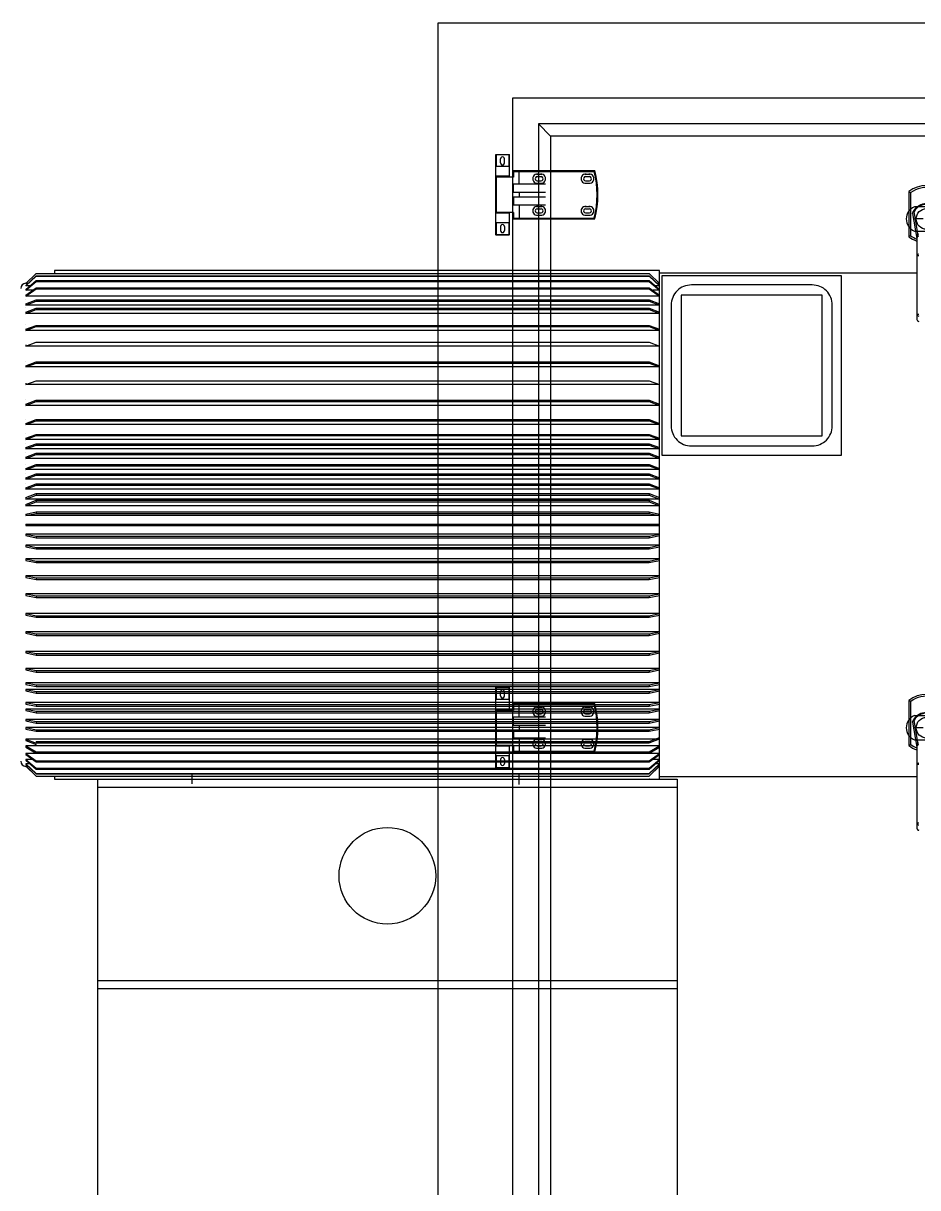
# Model space of a CAD drawing. Header units: millimetres. Extents: x -8864 to 19363, y -6016 to 13777.
# Drawn here: x 3242 to 4353, y 316 to 1762 of the extents above; entities that cross this region are included whole.
import ezdxf

# ---------------------------------------------------------------- set-up
doc = ezdxf.new("R2010")
doc.units = ezdxf.units.MM
for name, color, linetype in [('Dim', 1, 'Continuous'), ('FanMotor', 7, 'Continuous'), ('McDoor', 7, 'Continuous'), ('McFrame', 7, 'Continuous')]:
    doc.layers.add(name, color=color, linetype=linetype)

# ---------------------------------------------------------------- blocks, each defined once
blk = doc.blocks.new('M500341001400315S-E-BN')
at = {"color": 7, "linetype": 'Continuous'}
for p, q in [((961.5, 1404.9, 0), (961.5, 1401.3, 0)), ((1128.7, 1404.9, 0), (961.5, 1404.9, 0)), ((1136.7, 1404.9, 0), (1128.7, 1404.9, 0)), ((1712.9, 1404.9, 0), (1136.7, 1404.9, 0)), ((1712.9, 1401.6, 0), (1712.9, 1404.9, 0)), ((926.2, 1388.8, 0), (938.8, 1401.3, 0)), ((926.2, 1388.6, 0), (938.8, 1401.1, 0)), ((926.2, 1386.4, 0), (938.8, 1398.4, 0)), ((926.2, 1385.8, 0), (938.8, 1397.8, 0)), ((926.2, 1381.5, 0), (938.8, 1392.4, 0)), ((926.2, 1380.5, 0), (938.8, 1391.4, 0)), ((926.4, 1389, 0), (926.2, 1389, 0)), ((926.2, 1388.6, 0), (926.2, 1388.6, 0)), ((928.5, 1388.6, 0), (926.2, 1388.6, 0)), ((938.8, 1401.3, 0), (938.8, 1401.1, 0)), ((938.8, 1401.3, 0), (1700.3, 1401.3, 0)), ((938.8, 1401.1, 0), (1700.3, 1401.1, 0)), ((938.8, 1398.4, 0), (938.8, 1397.8, 0)), ((938.8, 1398.4, 0), (1700.3, 1398.4, 0)), ((938.8, 1397.8, 0), (1700.3, 1397.8, 0)), ((938.8, 1392.4, 0), (938.8, 1391.4, 0)), ((938.8, 1392.4, 0), (1700.3, 1392.4, 0)), ((938.8, 1391.4, 0), (1700.3, 1391.4, 0)), ((1700.3, 1401.3, 0), (1712.9, 1388.8, 0)), ((1700.3, 1401.3, 0), (1700.3, 1401.1, 0)), ((1700.3, 1401.1, 0), (1712.9, 1388.6, 0)), ((1700.3, 1398.4, 0), (1712.9, 1386.4, 0)), ((1700.3, 1398.4, 0), (1700.3, 1397.8, 0)), ((1700.3, 1397.8, 0), (1712.9, 1385.8, 0)), ((1700.3, 1392.4, 0), (1712.9, 1381.5, 0)), ((1700.3, 1392.4, 0), (1700.3, 1391.4, 0)), ((1700.3, 1391.4, 0), (1712.9, 1380.5, 0)), ((1712.9, 1388.6, 0), (1710.6, 1388.6, 0)), ((1712.9, 1389, 0), (1712.7, 1389, 0)), ((1712.9, 776.5, 0), (1712.9, 1401.6, 0)), ((2033.5, 1401.6, 0), (1712.9, 1401.6, 0)), ((931.2, 1385.8, 0), (926.2, 1385.8, 0)), ((926.2, 1385.8, 0), (926.2, 1385.8, 0)), ((926.2, 1374.3, 0), (938.8, 1383.6, 0)), ((926.2, 1373, 0), (938.8, 1382.3, 0)), ((934.6, 1380.5, 0), (926.2, 1380.5, 0)), ((926.2, 1380.5, 0), (926.2, 1380.5, 0)), ((938.8, 1383.6, 0), (938.8, 1382.3, 0)), ((938.8, 1383.6, 0), (1700.3, 1383.6, 0)), ((938.8, 1382.3, 0), (1700.3, 1382.3, 0)), ((1700.3, 1383.6, 0), (1712.9, 1374.3, 0)), ((1700.3, 1383.6, 0), (1700.3, 1382.3, 0)), ((1700.3, 1382.3, 0), (1712.9, 1373, 0)), ((1712.9, 1380.5, 0), (1704.5, 1380.5, 0)), ((1712.9, 1385.8, 0), (1707.9, 1385.8, 0)), ((1712.9, 1373, 0), (926.2, 1373, 0)), ((926.2, 1368.8, 0), (926.2, 1368.8, 0)), ((926.2, 1363.5, 0), (938.8, 1368.4, 0)), ((926.2, 1361.9, 0), (938.8, 1366.8, 0)), ((1712.9, 1361.9, 0), (926.2, 1361.9, 0)), ((926.2, 1361.9, 0), (926.2, 1361.9, 0)), ((938.8, 1368.4, 0), (1700.3, 1368.4, 0)), ((938.8, 1368.4, 0), (938.8, 1366.8, 0)), ((938.8, 1366.8, 0), (1700.3, 1366.8, 0)), ((1700.3, 1368.4, 0), (1712.9, 1363.5, 0)), ((1700.3, 1368.4, 0), (1700.3, 1366.8, 0)), ((1700.3, 1366.8, 0), (1712.9, 1361.9, 0)), ((926.2, 1358.5, 0), (926.2, 1358.5, 0)), ((926.2, 1353.1, 0), (938.8, 1358, 0)), ((926.2, 1351.6, 0), (938.8, 1356.4, 0)), ((1712.9, 1351.6, 0), (926.2, 1351.6, 0)), ((926.2, 1351.6, 0), (926.2, 1351.6, 0)), ((938.8, 1358, 0), (1700.3, 1358, 0)), ((938.8, 1358, 0), (938.8, 1356.4, 0)), ((938.8, 1356.4, 0), (1700.3, 1356.4, 0)), ((1700.3, 1358, 0), (1700.3, 1356.4, 0)), ((1700.3, 1358, 0), (1712.9, 1353.1, 0)), ((1700.3, 1356.4, 0), (1712.9, 1351.6, 0)), ((926.2, 1337.3, 0), (926.2, 1337.3, 0)), ((926.2, 1332, 0), (938.8, 1336.8, 0)), ((926.2, 1330.4, 0), (938.8, 1335.3, 0)), ((938.8, 1336.8, 0), (1700.3, 1336.8, 0)), ((938.8, 1336.8, 0), (938.8, 1335.3, 0)), ((938.8, 1335.3, 0), (1700.3, 1335.3, 0)), ((1700.3, 1336.8, 0), (1712.9, 1332, 0)), ((1700.3, 1336.8, 0), (1700.3, 1335.3, 0)), ((1700.3, 1335.3, 0), (1712.9, 1330.4, 0)), ((1712.9, 1330.4, 0), (926.2, 1330.4, 0)), ((926.2, 1330.4, 0), (926.2, 1330.4, 0)), ((926.2, 1311, 0), (938.8, 1315.9, 0)), ((1712.9, 1311, 0), (926.2, 1311, 0)), ((926.2, 1311, 0), (926.2, 1311, 0)), ((938.8, 1315.9, 0), (1700.3, 1315.9, 0)), ((1700.3, 1315.9, 0), (1712.9, 1311, 0)), ((926.2, 1292, 0), (926.2, 1292, 0)), ((926.2, 1286.7, 0), (938.8, 1291.6, 0)), ((926.2, 1285.1, 0), (938.8, 1290, 0)), ((938.8, 1291.6, 0), (1700.3, 1291.6, 0)), ((938.8, 1291.6, 0), (938.8, 1290, 0)), ((938.8, 1290, 0), (1700.3, 1290, 0)), ((1700.3, 1291.6, 0), (1712.9, 1286.7, 0)), ((1700.3, 1291.6, 0), (1700.3, 1290, 0)), ((1700.3, 1290, 0), (1712.9, 1285.1, 0)), ((1712.9, 1285.1, 0), (926.2, 1285.1, 0)), ((926.2, 1285.1, 0), (926.2, 1285.1, 0)), ((926.2, 1263.2, 0), (938.8, 1268.1, 0)), ((1712.9, 1263.2, 0), (926.2, 1263.2, 0)), ((926.2, 1263.2, 0), (926.2, 1263.2, 0)), ((938.8, 1268.1, 0), (1700.3, 1268.1, 0)), ((1700.3, 1268.1, 0), (1712.9, 1263.2, 0)), ((926.2, 1244.3, 0), (926.2, 1244.3, 0)), ((926.2, 1238.9, 0), (938.8, 1243.8, 0)), ((926.2, 1237.4, 0), (938.8, 1242.2, 0)), ((1712.9, 1237.4, 0), (926.2, 1237.4, 0)), ((926.2, 1237.4, 0), (926.2, 1237.4, 0)), ((938.8, 1243.8, 0), (1700.3, 1243.8, 0)), ((938.8, 1243.8, 0), (938.8, 1242.2, 0)), ((938.8, 1242.2, 0), (1700.3, 1242.2, 0)), ((1700.3, 1243.8, 0), (1712.9, 1238.9, 0)), ((1700.3, 1243.8, 0), (1700.3, 1242.2, 0)), ((1700.3, 1242.2, 0), (1712.9, 1237.4, 0)), ((926.2, 1220.4, 0), (926.2, 1220.4, 0)), ((926.2, 1215.1, 0), (938.8, 1219.9, 0)), ((926.2, 1213.5, 0), (938.8, 1218.4, 0)), ((938.8, 1219.9, 0), (1700.3, 1219.9, 0)), ((938.8, 1219.9, 0), (938.8, 1218.4, 0)), ((938.8, 1218.4, 0), (1700.3, 1218.4, 0)), ((1700.3, 1219.9, 0), (1712.9, 1215.1, 0)), ((1700.3, 1219.9, 0), (1700.3, 1218.4, 0)), ((1700.3, 1218.4, 0), (1712.9, 1213.5, 0)), ((1712.9, 1213.5, 0), (926.2, 1213.5, 0)), ((926.2, 1213.5, 0), (926.2, 1213.5, 0)), ((926.2, 1201.9, 0), (926.2, 1201.9, 0)), ((926.2, 1196.6, 0), (938.8, 1201.4, 0)), ((938.8, 1201.4, 0), (1700.3, 1201.4, 0)), ((938.8, 1201.4, 0), (938.8, 1199.9, 0)), ((1700.3, 1201.4, 0), (1712.9, 1196.6, 0)), ((1700.3, 1201.4, 0), (1700.3, 1199.9, 0)), ((926.2, 1195, 0), (938.8, 1199.9, 0)), ((1712.9, 1195, 0), (926.2, 1195, 0)), ((926.2, 1195, 0), (926.2, 1195, 0)), ((926.2, 1190.3, 0), (926.2, 1190.3, 0)), ((926.2, 1184.9, 0), (938.8, 1189.8, 0)), ((926.2, 1183.4, 0), (938.8, 1188.2, 0)), ((938.8, 1199.9, 0), (1700.3, 1199.9, 0)), ((938.8, 1189.8, 0), (1700.3, 1189.8, 0)), ((938.8, 1189.8, 0), (938.8, 1188.2, 0)), ((938.8, 1188.2, 0), (1700.3, 1188.2, 0)), ((1700.3, 1199.9, 0), (1712.9, 1195, 0)), ((1700.3, 1189.8, 0), (1700.3, 1188.2, 0)), ((1700.3, 1189.8, 0), (1712.9, 1185, 0)), ((1700.3, 1188.2, 0), (1712.9, 1183.4, 0)), ((1712.9, 1183.4, 0), (926.2, 1183.4, 0)), ((926.2, 1183.4, 0), (926.2, 1183.4, 0)), ((926.2, 1178.4, 0), (926.2, 1178.4, 0)), ((926.2, 1173.1, 0), (938.8, 1177.9, 0)), ((926.2, 1171.5, 0), (938.8, 1176.3, 0)), ((938.8, 1177.9, 0), (1700.3, 1177.9, 0)), ((938.8, 1177.9, 0), (938.8, 1176.3, 0)), ((938.8, 1176.3, 0), (1700.3, 1176.3, 0)), ((1700.3, 1177.9, 0), (1700.3, 1176.3, 0)), ((1700.3, 1177.9, 0), (1712.9, 1173.1, 0)), ((1700.3, 1176.3, 0), (1712.9, 1171.5, 0)), ((1712.9, 1171.5, 0), (926.2, 1171.5, 0)), ((926.2, 1171.5, 0), (926.2, 1171.5, 0)), ((926.2, 1164.6, 0), (926.2, 1164.6, 0)), ((926.2, 1159.2, 0), (938.8, 1164.1, 0)), ((926.2, 1157.6, 0), (938.8, 1162.5, 0)), ((1712.9, 1157.6, 0), (926.2, 1157.6, 0)), ((926.2, 1157.6, 0), (926.2, 1157.6, 0)), ((938.8, 1164.1, 0), (1700.3, 1164.1, 0)), ((938.8, 1164.1, 0), (938.8, 1162.5, 0)), ((938.8, 1162.5, 0), (1700.3, 1162.5, 0)), ((1700.3, 1164.1, 0), (1712.9, 1159.2, 0)), ((1700.3, 1164.1, 0), (1700.3, 1162.5, 0)), ((1700.3, 1162.5, 0), (1712.9, 1157.6, 0)), ((926.2, 1152.7, 0), (926.2, 1152.7, 0)), ((926.2, 1147.3, 0), (938.8, 1152.2, 0)), ((926.2, 1145.7, 0), (938.8, 1150.6, 0)), ((1712.9, 1145.7, 0), (926.2, 1145.7, 0)), ((926.2, 1145.7, 0), (926.2, 1145.7, 0)), ((938.8, 1152.2, 0), (938.8, 1150.6, 0)), ((938.8, 1152.2, 0), (1700.3, 1152.2, 0)), ((938.8, 1150.6, 0), (1700.3, 1150.6, 0)), ((1700.3, 1152.2, 0), (1700.3, 1150.6, 0)), ((1700.3, 1152.2, 0), (1712.9, 1147.3, 0)), ((1700.3, 1150.6, 0), (1712.9, 1145.8, 0)), ((926.2, 1140.5, 0), (926.2, 1140.5, 0)), ((926.2, 1135.1, 0), (938.8, 1140, 0)), ((926.2, 1133.5, 0), (938.8, 1138.4, 0)), ((1712.9, 1133.5, 0), (926.2, 1133.5, 0)), ((926.2, 1133.5, 0), (926.2, 1133.5, 0)), ((938.8, 1140, 0), (938.8, 1138.4, 0)), ((938.8, 1140, 0), (1700.3, 1140, 0)), ((938.8, 1138.4, 0), (1700.3, 1138.4, 0)), ((1700.3, 1140, 0), (1712.9, 1135.1, 0)), ((1700.3, 1140, 0), (1700.3, 1138.4, 0)), ((1700.3, 1138.4, 0), (1712.9, 1133.6, 0)), ((926.2, 1122.8, 0), (938.8, 1127.9, 0)), ((926.2, 1121, 0), (938.8, 1126.1, 0)), ((1712.9, 1121, 0), (926.2, 1121, 0)), ((926.2, 1121, 0), (926.2, 1121, 0)), ((926.2, 1114.4, 0), (938.8, 1119.5, 0)), ((926.2, 1112.6, 0), (938.8, 1117.7, 0)), ((938.8, 1127.9, 0), (1700.3, 1127.9, 0)), ((938.8, 1127.9, 0), (938.8, 1126.1, 0)), ((938.8, 1126.1, 0), (1700.3, 1126.1, 0)), ((938.8, 1119.5, 0), (938.8, 1117.7, 0)), ((938.8, 1119.5, 0), (1700.3, 1119.5, 0)), ((938.8, 1117.7, 0), (1700.3, 1117.7, 0)), ((1700.3, 1127.9, 0), (1700.3, 1126.1, 0)), ((1700.3, 1127.9, 0), (1712.9, 1122.8, 0)), ((1700.3, 1126.1, 0), (1712.9, 1121, 0)), ((1700.3, 1119.5, 0), (1712.9, 1114.4, 0)), ((1700.3, 1119.5, 0), (1700.3, 1117.7, 0)), ((1700.3, 1117.7, 0), (1712.9, 1112.6, 0)), ((1712.9, 1112.6, 0), (926.2, 1112.6, 0)), ((926.2, 1112.6, 0), (926.2, 1112.6, 0)), ((926.2, 1102.5, 0), (938.8, 1105.1, 0)), ((926.2, 1100.6, 0), (938.8, 1103.2, 0)), ((1712.9, 1100.6, 0), (926.2, 1100.6, 0)), ((926.2, 1100.6, 0), (926.2, 1100.6, 0)), ((938.8, 1105.1, 0), (938.8, 1103.2, 0)), ((938.8, 1105.1, 0), (1700.3, 1105.1, 0)), ((938.8, 1103.2, 0), (1700.3, 1103.2, 0)), ((1700.3, 1105.1, 0), (1712.9, 1102.5, 0)), ((1700.3, 1105.1, 0), (1700.3, 1103.2, 0)), ((1700.3, 1103.2, 0), (1712.9, 1100.6, 0)), ((926.2, 1090, 0), (938.8, 1090, 0)), ((926.2, 1090, 0), (926.2, 1089, 0)), ((926.2, 1089, 0), (926.2, 1088.1, 0)), ((926.2, 1088.1, 0), (938.8, 1088.1, 0)), ((938.8, 1090, 0), (938.8, 1088.1, 0)), ((938.8, 1090, 0), (1700.3, 1090, 0)), ((938.8, 1088.1, 0), (1700.3, 1088.1, 0)), ((1700.3, 1090, 0), (1712.9, 1090, 0)), ((1700.3, 1090, 0), (1700.3, 1088.1, 0)), ((1700.3, 1088.1, 0), (1712.9, 1088.1, 0)), ((926.2, 1077.5, 0), (938.8, 1074.9, 0)), ((1712.9, 1077.5, 0), (926.2, 1077.5, 0)), ((926.2, 1077.5, 0), (926.2, 1077.5, 0)), ((926.2, 1075.6, 0), (938.8, 1073, 0)), ((938.8, 1074.9, 0), (938.8, 1073, 0)), ((938.8, 1074.9, 0), (1700.3, 1074.9, 0)), ((938.8, 1073, 0), (1700.3, 1073, 0)), ((1700.3, 1074.9, 0), (1712.9, 1077.5, 0)), ((1700.3, 1073, 0), (1712.9, 1075.6, 0)), ((1700.3, 1074.9, 0), (1700.3, 1073, 0)), ((1712.9, 1063.6, 0), (926.2, 1063.6, 0)), ((926.2, 1063.6, 0), (938.8, 1061, 0)), ((926.2, 1063.6, 0), (926.2, 1063.6, 0)), ((926.2, 1061.7, 0), (938.8, 1059.1, 0)), ((938.8, 1061, 0), (1700.3, 1061, 0)), ((938.8, 1061, 0), (938.8, 1059.1, 0)), ((938.8, 1059.1, 0), (1700.3, 1059.1, 0)), ((1700.3, 1061, 0), (1712.9, 1063.6, 0)), ((1700.3, 1059.1, 0), (1712.9, 1061.7, 0)), ((1700.3, 1061, 0), (1700.3, 1059.1, 0)), ((1712.9, 1046.8, 0), (926.2, 1046.8, 0)), ((926.2, 1046.8, 0), (938.8, 1044.1, 0)), ((926.2, 1046.8, 0), (926.2, 1046.8, 0)), ((926.2, 1044.9, 0), (938.8, 1042.2, 0)), ((938.8, 1044.1, 0), (1700.3, 1044.1, 0)), ((938.8, 1044.1, 0), (938.8, 1042.2, 0)), ((938.8, 1042.2, 0), (1700.3, 1042.2, 0)), ((1700.3, 1044.1, 0), (1712.9, 1046.7, 0)), ((1700.3, 1042.2, 0), (1712.9, 1044.9, 0)), ((1700.3, 1044.1, 0), (1700.3, 1042.2, 0)), ((1712.9, 1025.7, 0), (926.2, 1025.7, 0)), ((926.2, 1025.7, 0), (926.2, 1025.7, 0)), ((926.2, 1025.7, 0), (938.8, 1023.1, 0)), ((926.2, 1023.8, 0), (938.8, 1021.2, 0)), ((938.8, 1023.1, 0), (1700.3, 1023.1, 0)), ((938.8, 1023.1, 0), (938.8, 1021.2, 0)), ((938.8, 1021.2, 0), (1700.3, 1021.2, 0)), ((1700.3, 1023.1, 0), (1712.9, 1025.7, 0)), ((1700.3, 1021.2, 0), (1712.9, 1023.8, 0)), ((1700.3, 1023.1, 0), (1700.3, 1021.2, 0)), ((1712.9, 1003.3, 0), (926.2, 1003.3, 0)), ((926.2, 1003.3, 0), (938.8, 1000.7, 0)), ((926.2, 1003.3, 0), (926.2, 1003.3, 0)), ((926.2, 1001.4, 0), (938.8, 998.8, 0)), ((938.8, 1000.7, 0), (1700.3, 1000.7, 0)), ((938.8, 1000.7, 0), (938.8, 998.8, 0)), ((938.8, 998.8, 0), (1700.3, 998.8, 0)), ((1700.3, 1000.7, 0), (1712.9, 1003.3, 0)), ((1700.3, 998.8, 0), (1712.9, 1001.4, 0)), ((1700.3, 1000.7, 0), (1700.3, 998.8, 0)), ((1712.9, 978.8, 0), (926.2, 978.8, 0)), ((926.2, 978.8, 0), (926.2, 978.8, 0)), ((926.2, 978.8, 0), (938.8, 976.2, 0)), ((926.2, 977, 0), (938.8, 974.3, 0)), ((938.8, 976.2, 0), (1700.3, 976.2, 0)), ((938.8, 976.2, 0), (938.8, 974.3, 0)), ((938.8, 974.3, 0), (1700.3, 974.3, 0)), ((1700.3, 976.2, 0), (1712.9, 978.8, 0)), ((1700.3, 974.3, 0), (1712.9, 976.9, 0)), ((1700.3, 976.2, 0), (1700.3, 974.3, 0)), ((1712.9, 956.2, 0), (926.2, 956.2, 0)), ((926.2, 956.2, 0), (938.8, 953.6, 0)), ((926.2, 956.2, 0), (926.2, 956.2, 0)), ((1700.3, 953.6, 0), (1712.9, 956.2, 0)), ((926.2, 954.3, 0), (938.8, 951.7, 0)), ((938.8, 953.6, 0), (1700.3, 953.6, 0)), ((938.8, 953.6, 0), (938.8, 951.7, 0)), ((938.8, 951.7, 0), (1700.3, 951.7, 0)), ((1700.3, 951.7, 0), (1712.9, 954.3, 0)), ((1700.3, 953.6, 0), (1700.3, 951.7, 0)), ((1712.9, 931.8, 0), (926.2, 931.8, 0)), ((926.2, 931.8, 0), (926.2, 931.8, 0)), ((926.2, 931.8, 0), (938.8, 929.1, 0)), ((926.2, 929.9, 0), (938.8, 927.2, 0)), ((938.8, 929.1, 0), (1700.3, 929.1, 0)), ((938.8, 929.1, 0), (938.8, 927.2, 0)), ((938.8, 927.2, 0), (1700.3, 927.2, 0)), ((1700.3, 929.1, 0), (1712.9, 931.8, 0)), ((1700.3, 927.2, 0), (1712.9, 929.9, 0)), ((1700.3, 929.1, 0), (1700.3, 927.2, 0)), ((1712.9, 910.7, 0), (926.2, 910.7, 0)), ((926.2, 910.7, 0), (926.2, 910.7, 0)), ((926.2, 910.7, 0), (938.8, 908.1, 0)), ((926.2, 908.8, 0), (938.8, 906.2, 0)), ((938.8, 908.1, 0), (1700.3, 908.1, 0)), ((938.8, 908.1, 0), (938.8, 906.2, 0)), ((938.8, 906.2, 0), (1700.3, 906.2, 0)), ((1700.3, 908.1, 0), (1712.9, 910.7, 0)), ((1700.3, 906.2, 0), (1712.9, 908.8, 0)), ((1700.3, 908.1, 0), (1700.3, 906.2, 0)), ((1712.9, 892.8, 0), (926.2, 892.8, 0)), ((926.2, 892.8, 0), (938.8, 890.2, 0)), ((926.2, 892.8, 0), (926.2, 892.8, 0)), ((926.2, 890.9, 0), (938.8, 888.3, 0)), ((1712.9, 884.6, 0), (926.2, 884.6, 0)), ((926.2, 884.6, 0), (938.8, 882, 0)), ((926.2, 884.6, 0), (926.2, 884.6, 0)), ((926.2, 882.7, 0), (938.8, 880.1, 0)), ((938.8, 890.2, 0), (1700.3, 890.2, 0)), ((938.8, 890.2, 0), (938.8, 888.3, 0)), ((938.8, 888.3, 0), (1700.3, 888.3, 0)), ((1700.3, 890.2, 0), (1712.9, 892.8, 0)), ((1700.3, 888.3, 0), (1712.9, 890.9, 0)), ((1700.3, 890.2, 0), (1700.3, 888.3, 0)), ((1700.3, 882, 0), (1712.9, 884.6, 0)), ((1700.3, 880.1, 0), (1712.9, 882.7, 0)), ((1712.9, 868.4, 0), (926.2, 868.4, 0)), ((926.2, 868.4, 0), (938.8, 865.8, 0)), ((926.2, 868.4, 0), (926.2, 868.4, 0)), ((938.8, 882, 0), (1700.3, 882, 0)), ((938.8, 882, 0), (938.8, 880.1, 0)), ((938.8, 880.1, 0), (1700.3, 880.1, 0)), ((1700.3, 882, 0), (1700.3, 880.1, 0)), ((1700.3, 865.8, 0), (1712.9, 868.4, 0)), ((926.2, 866.5, 0), (938.8, 863.9, 0)), ((1712.9, 860.2, 0), (926.2, 860.2, 0)), ((926.2, 860.2, 0), (938.8, 857.5, 0)), ((926.2, 860.2, 0), (926.2, 860.2, 0)), ((926.2, 858.3, 0), (938.8, 855.7, 0)), ((938.8, 865.8, 0), (1700.3, 865.8, 0)), ((938.8, 865.8, 0), (938.8, 863.9, 0)), ((938.8, 863.9, 0), (1700.3, 863.9, 0)), ((938.8, 857.5, 0), (1700.3, 857.5, 0)), ((938.8, 857.5, 0), (938.8, 855.7, 0)), ((938.8, 855.7, 0), (1700.3, 855.7, 0)), ((1700.3, 863.9, 0), (1712.9, 866.5, 0)), ((1700.3, 865.8, 0), (1700.3, 863.9, 0)), ((1700.3, 857.5, 0), (1712.9, 860.2, 0)), ((1700.3, 855.7, 0), (1712.9, 858.3, 0)), ((1700.3, 857.5, 0), (1700.3, 855.7, 0)), ((926.2, 847.4, 0), (938.8, 844.8, 0)), ((1712.9, 847.4, 0), (926.2, 847.4, 0)), ((926.2, 847.4, 0), (926.2, 847.4, 0)), ((926.2, 845.5, 0), (938.8, 842.9, 0)), ((938.8, 844.8, 0), (1700.3, 844.8, 0)), ((938.8, 844.8, 0), (938.8, 842.9, 0)), ((938.8, 842.9, 0), (1700.3, 842.9, 0)), ((1700.3, 844.8, 0), (1712.9, 847.4, 0)), ((1700.3, 842.9, 0), (1712.9, 845.5, 0)), ((1700.3, 844.8, 0), (1700.3, 842.9, 0)), ((1712.9, 837.2, 0), (926.2, 837.2, 0)), ((926.2, 837.2, 0), (938.8, 834.6, 0)), ((926.2, 837.2, 0), (926.2, 837.2, 0)), ((926.2, 835.3, 0), (938.8, 832.7, 0)), ((938.8, 834.6, 0), (1700.3, 834.6, 0)), ((938.8, 834.6, 0), (938.8, 832.7, 0)), ((938.8, 832.7, 0), (1700.3, 832.7, 0)), ((1700.3, 834.6, 0), (1712.9, 837.2, 0)), ((1700.3, 832.7, 0), (1712.9, 835.3, 0)), ((1700.3, 834.6, 0), (1700.3, 832.7, 0)), ((1700.3, 819.8, 0), (1712.9, 825, 0)), ((1712.9, 823, 0), (926.2, 823, 0)), ((926.2, 823, 0), (926.2, 823, 0)), ((926.2, 823, 0), (938.8, 817.9, 0)), ((926.2, 821.2, 0), (938.8, 816.1, 0)), ((1712.9, 814.6, 0), (926.2, 814.6, 0)), ((926.2, 814.6, 0), (926.2, 814.6, 0)), ((926.2, 814.6, 0), (938.8, 807.2, 0)), ((926.2, 813, 0), (938.8, 805.6, 0)), ((938.8, 819.8, 0), (938.8, 818.1, 0)), ((938.8, 819.8, 0), (1700.3, 819.8, 0)), ((938.8, 818.1, 0), (1700.3, 818.1, 0)), ((1700.3, 818.1, 0), (1712.9, 823.2, 0)), ((1700.3, 819.8, 0), (1700.3, 818.1, 0)), ((1700.3, 807.2, 0), (1712.9, 814.6, 0)), ((1700.3, 805.6, 0), (1712.9, 813, 0)), ((1712.9, 805.1, 0), (926.2, 805.1, 0)), ((926.2, 805.1, 0), (926.2, 805.1, 0)), ((926.2, 805.1, 0), (938.8, 795.8, 0)), ((926.2, 803.8, 0), (938.8, 794.5, 0)), ((926.2, 797.6, 0), (926.2, 797.6, 0)), ((934.6, 797.6, 0), (926.2, 797.6, 0)), ((926.2, 797.6, 0), (938.8, 786.7, 0)), ((926.2, 796.6, 0), (938.8, 785.7, 0)), ((938.8, 807.2, 0), (938.8, 805.6, 0)), ((938.8, 807.2, 0), (1700.3, 807.2, 0)), ((938.8, 805.6, 0), (1700.3, 805.6, 0)), ((938.8, 795.8, 0), (938.8, 794.5, 0)), ((938.8, 795.8, 0), (1700.3, 795.8, 0)), ((1700.3, 807.2, 0), (1700.3, 805.6, 0)), ((1700.3, 795.8, 0), (1712.9, 805.1, 0)), ((1700.3, 794.5, 0), (1712.9, 803.8, 0)), ((1700.3, 786.7, 0), (1712.9, 797.6, 0)), ((1700.3, 785.7, 0), (1712.9, 796.6, 0)), ((1700.3, 795.8, 0), (1700.3, 794.5, 0)), ((1712.9, 797.6, 0), (1704.5, 797.6, 0)), ((931.2, 792.3, 0), (926.2, 792.3, 0)), ((926.2, 792.3, 0), (926.2, 792.3, 0)), ((926.2, 792.3, 0), (938.8, 780.3, 0)), ((926.2, 791.7, 0), (938.8, 779.7, 0)), ((928.5, 789.5, 0), (926.2, 789.5, 0)), ((926.2, 789.5, 0), (926.2, 789.5, 0)), ((926.2, 789.5, 0), (938.8, 777, 0)), ((926.2, 789.3, 0), (938.8, 776.8, 0)), ((926.2, 789.1, 0), (926.4, 789.1, 0)), ((938.8, 794.5, 0), (1700.3, 794.5, 0)), ((938.8, 786.7, 0), (938.8, 785.7, 0)), ((938.8, 786.7, 0), (1700.3, 786.7, 0)), ((938.8, 785.7, 0), (1700.3, 785.7, 0)), ((1700.3, 780.3, 0), (1712.9, 792.3, 0)), ((1700.3, 779.7, 0), (1712.9, 791.7, 0)), ((1700.3, 777, 0), (1712.9, 789.5, 0)), ((1700.3, 776.8, 0), (1712.9, 789.3, 0)), ((1700.3, 786.7, 0), (1700.3, 785.7, 0)), ((1712.9, 792.3, 0), (1707.9, 792.3, 0)), ((1712.9, 789.5, 0), (1710.6, 789.5, 0)), ((1712.7, 789.1, 0), (1712.9, 789.1, 0)), ((938.8, 780.3, 0), (938.8, 779.7, 0)), ((938.8, 780.3, 0), (1700.3, 780.3, 0)), ((938.8, 779.7, 0), (1700.3, 779.7, 0)), ((938.8, 777, 0), (938.8, 776.8, 0)), ((938.8, 777, 0), (1700.3, 777, 0)), ((938.8, 776.8, 0), (1700.3, 776.8, 0)), ((961.5, 776.8, 0), (961.5, 773.2, 0)), ((961.5, 773.2, 0), (1700.5, 773.2, 0)), ((1700.3, 780.3, 0), (1700.3, 779.7, 0)), ((1700.3, 777, 0), (1700.3, 776.8, 0)), ((1700.8, 773.2, 0), (1700.5, 773.2, 0)), ((1700.8, 773.2, 0), (1712.9, 773.2, 0)), ((1712.9, 773.2, 0), (1712.9, 776.5, 0)), ((1712.9, 776.5, 0), (2033.5, 776.5, 0))]:
    blk.add_line(p, q, dxfattribs=at)
for p, q in [((1015, 773.2, 0), (1735, 773.2, 0)), ((1015, 773.2, 0), (1015, 214, 0)), ((1735, 773.2, 0), (1735, 214, 0)), ((1015, 763.2, 0), (1735, 763.2, 0)), ((1015, 523.2, 0), (1735, 523.2, 0)), ((1015, 513.2, 0), (1735, 513.2, 0))]:
    blk.add_line(p, q)
at = {"color": 5, "linetype": 'Continuous'}
for p, q in [((1132.5, 767.2, 0), (1132.5, 779.7, 0)), ((1538.5, 766.6, 0), (1538.5, 779.7, 0))]:
    blk.add_line(p, q, dxfattribs=at)
blk.add_circle((1375, 653.2, 0), 60)
at = {"color": 7, "linetype": 'Continuous'}
for centre, start, end in [((926.2, 1382.6, 0), 90, 180), ((926.2, 795.5, 0), 180, 270)]:
    blk.add_arc(centre, 6.46, start, end, dxfattribs=at)
for points in [[(926.2, 1388.8, 0), (926.2, 1388.7, 0), (926.2, 1388.7, 0), (926.2, 1388.6, 0)], [(926.2, 1386.4, 0), (926.2, 1386.2, 0), (926.2, 1386, 0), (926.2, 1385.8, 0)], [(926.2, 1381.5, 0), (926.2, 1381.1, 0), (926.2, 1380.9, 0), (926.2, 1380.5, 0)], [(926.2, 1374.3, 0), (926.2, 1373.8, 0), (926.2, 1373.4, 0), (926.2, 1373, 0)], [(926.2, 1363.5, 0), (926.2, 1362.9, 0), (926.2, 1362.5, 0), (926.2, 1361.9, 0)], [(926.2, 1353.1, 0), (926.2, 1352.6, 0), (926.2, 1352.1, 0), (926.2, 1351.6, 0)], [(926.2, 1332, 0), (926.2, 1331.4, 0), (926.2, 1331, 0), (926.2, 1330.4, 0)], [(926.2, 1312.6, 0), (926.2, 1312, 0), (926.2, 1311.6, 0), (926.2, 1311, 0)], [(926.2, 1286.7, 0), (926.2, 1286.1, 0), (926.2, 1285.7, 0), (926.2, 1285.1, 0)], [(926.2, 1264.8, 0), (926.2, 1264.2, 0), (926.2, 1263.8, 0), (926.2, 1263.2, 0)], [(926.2, 1238.9, 0), (926.2, 1238.4, 0), (926.2, 1237.9, 0), (926.2, 1237.4, 0)], [(926.2, 1215.1, 0), (926.2, 1214.5, 0), (926.2, 1214.1, 0), (926.2, 1213.5, 0)], [(926.2, 1196.6, 0), (926.2, 1196, 0), (926.2, 1195.6, 0), (926.2, 1195, 0)], [(926.2, 1184.9, 0), (926.2, 1184.4, 0), (926.2, 1184, 0), (926.2, 1183.4, 0)], [(926.2, 1173.1, 0), (926.2, 1172.5, 0), (926.2, 1172.1, 0), (926.2, 1171.5, 0)], [(926.2, 1159.2, 0), (926.2, 1158.6, 0), (926.2, 1158.2, 0), (926.2, 1157.6, 0)], [(926.2, 1147.3, 0), (926.2, 1146.7, 0), (926.2, 1146.3, 0), (926.2, 1145.7, 0)], [(926.2, 1135.1, 0), (926.2, 1134.5, 0), (926.2, 1134.1, 0), (926.2, 1133.5, 0)], [(926.2, 1122.8, 0), (926.2, 1122.1, 0), (926.2, 1121.7, 0), (926.2, 1121, 0)], [(926.2, 1114.4, 0), (926.2, 1113.7, 0), (926.2, 1113.2, 0), (926.2, 1112.6, 0)], [(926.2, 1102.5, 0), (926.2, 1101.8, 0), (926.2, 1101.3, 0), (926.2, 1100.6, 0)], [(926.2, 1077.5, 0), (926.2, 1076.8, 0), (926.2, 1076.3, 0), (926.2, 1075.6, 0)], [(926.2, 1063.6, 0), (926.2, 1062.9, 0), (926.2, 1062.4, 0), (926.2, 1061.7, 0)], [(926.2, 1046.8, 0), (926.2, 1046.1, 0), (926.2, 1045.5, 0), (926.2, 1044.9, 0)], [(926.2, 1025.7, 0), (926.2, 1025, 0), (926.2, 1024.5, 0), (926.2, 1023.8, 0)], [(926.2, 1003.3, 0), (926.2, 1002.6, 0), (926.2, 1002.1, 0), (926.2, 1001.4, 0)], [(926.2, 978.8, 0), (926.2, 978.1, 0), (926.2, 977.6, 0), (926.2, 977, 0)], [(926.2, 956.2, 0), (926.2, 955.5, 0), (926.2, 955, 0), (926.2, 954.3, 0)], [(926.2, 931.8, 0), (926.2, 931.1, 0), (926.2, 930.6, 0), (926.2, 929.9, 0)], [(926.2, 910.7, 0), (926.2, 910, 0), (926.2, 909.5, 0), (926.2, 908.8, 0)], [(926.2, 892.8, 0), (926.2, 892.1, 0), (926.2, 891.6, 0), (926.2, 890.9, 0)], [(926.2, 884.6, 0), (926.2, 883.9, 0), (926.2, 883.4, 0), (926.2, 882.7, 0)], [(926.2, 868.4, 0), (926.2, 867.7, 0), (926.2, 867.2, 0), (926.2, 866.5, 0)], [(926.2, 860.2, 0), (926.2, 859.5, 0), (926.2, 859, 0), (926.2, 858.3, 0)], [(926.2, 847.4, 0), (926.2, 846.7, 0), (926.2, 846.2, 0), (926.2, 845.5, 0)], [(926.2, 837.2, 0), (926.2, 836.5, 0), (926.2, 836, 0), (926.2, 835.3, 0)], [(926.2, 823, 0), (926.2, 822.4, 0), (926.2, 821.9, 0), (926.2, 821.2, 0)], [(926.2, 814.6, 0), (926.2, 814, 0), (926.2, 813.6, 0), (926.2, 813, 0)], [(926.2, 805.1, 0), (926.2, 804.7, 0), (926.2, 804.3, 0), (926.2, 803.8, 0)], [(926.2, 797.6, 0), (926.2, 797.2, 0), (926.2, 797, 0), (926.2, 796.6, 0)], [(926.2, 792.3, 0), (926.2, 792.1, 0), (926.2, 791.9, 0), (926.2, 791.7, 0)], [(926.2, 789.5, 0), (926.2, 789.4, 0), (926.2, 789.4, 0), (926.2, 789.3, 0)]]:
    blk.add_open_spline(points, degree=3, dxfattribs=at)
blk = doc.blocks.new('MXE-B5 P P-Door_820_1750')
for p, q in [((780, 1750, 0), (0, 1750, 0)), ((0, 1750, 0), (0, 0, 0)), ((125, 1625, 0), (140, 1610, 0)), ((655, 1625, 0), (125, 1625, 0)), ((125, 1625, 0), (125, 125, 0)), ((640, 1610, 0), (140, 1610, 0)), ((140, 1610, 0), (140, 140, 0)), ((585, 1540.9, 0), (585, 1484.9, 0)), ((587.4, 1486.1, 0), (587.4, 1539.7, 0)), ((589.5, 1513.9, 0), (595, 1482.8, 0)), ((596.4, 1488.7, 0), (591.5, 1516.4, 0)), ((595, 1484.6, 0), (595, 1483.9, 0)), ((595, 1483.9, 0), (595, 1461.3, 0)), ((597.4, 1461.3, 0), (595, 1461.3, 0)), ((595, 1461.3, 0), (595, 1388.5, 0)), ((597.4, 1388.5, 0), (595, 1388.5, 0)), ((595, 1388.5, 0), (595, 1382.1, 0)), ((585, 908.9, 0), (585, 852.9, 0)), ((587.4, 854.1, 0), (587.4, 907.7, 0)), ((596.4, 856.7, 0), (591.5, 884.4, 0)), ((589.5, 881.9, 0), (595, 850.8, 0)), ((595, 852.6, 0), (595, 851.9, 0)), ((595, 851.9, 0), (595, 829.3, 0)), ((597.4, 829.3, 0), (595, 829.3, 0)), ((595, 829.3, 0), (595, 756.5, 0)), ((597.4, 756.5, 0), (595, 756.5, 0)), ((595, 756.5, 0), (595, 750.1, 0))]:
    blk.add_line(p, q)
at = {"elevation": 0}
for points in [[(592, 1492), (662, 1492, 0.414214), (667, 1497), (667, 1517, 0.414214), (662, 1522), (592, 1522)], [(592, 860), (662, 860, 0.414214), (667, 865), (667, 885, 0.414214), (662, 890), (592, 890)]]:
    blk.add_lwpolyline(points, format="xyb", dxfattribs=at)
for points in [[(590.8, 1516.8), (590.8, 1516.8), (590.8, 1516.8), (590.9, 1516.7), (591, 1516.7), (591.1, 1516.6), (591.2, 1516.6), (591.3, 1516.5), (591.5, 1516.4)], [(594.8, 1485), (594.9, 1484), (594.9, 1483.4), (595, 1482.9), (595, 1482.8)], [(590.8, 884.8), (590.8, 884.8), (590.8, 884.8), (590.9, 884.7), (591, 884.7), (591.1, 884.6), (591.2, 884.6), (591.3, 884.5), (591.5, 884.4)], [(594.8, 853), (594.9, 852), (594.9, 851.4), (595, 850.9), (595, 850.8)]]:
    blk.add_lwpolyline(points, dxfattribs=at)
for centre in [(607, 1507, 0), (607, 875, 0)]:
    blk.add_circle(centre, 12.8)
for centre, radius, start, end in [((607, 1512.9, 0), 35.6, 51.8428, 128.1572), ((607, 1512.9, 0), 33.2, 78.3893, 126.1713), ((598.2, 1507, 0), 16.3, 112.6199, 247.3801), ((607, 1507, 0), 18.9, 31.1991, 148.8009), ((607, 1507, 0), 18.1, 31.1991, 148.8009), ((590.3, 1514, 0), 0.8, 157.2035, 190), ((607, 1512.9, 0), 35.6, 231.8428, 250.3062), ((607, 1512.9, 0), 33.2, 233.8287, 248.817), ((594.5, 1484.5, 0), 0.518, 4.6656, 55.412), ((597.2, 1483.6, 0), 2.18, 83.4591, 171.4483), ((592.6, 1482.4, 0), 2.4, 0, 10), ((597.2, 1461, 0), 2.18, 83.4591, 171.4483), ((597.3, 1388.6, 0), 2.31, 182.5367, 272.3301), ((597.3, 1382.2, 0), 2.31, 182.5367, 272.3301), ((597.4, 1382.1, 0), 2.4, 180, 270), ((607, 880.9, 0), 35.6, 51.8428, 128.1572), ((607, 880.9, 0), 33.2, 78.3893, 126.1713), ((598.2, 875, 0), 16.3, 112.6199, 247.3801), ((590.3, 882, 0), 0.8, 157.2035, 190), ((607, 875, 0), 18.9, 31.1991, 148.8009), ((607, 875, 0), 18.1, 31.1991, 148.8009), ((607, 880.9, 0), 33.2, 233.8287, 248.817), ((597.2, 851.6, 0), 2.18, 83.4591, 171.4483), ((607, 880.9, 0), 35.6, 231.8428, 250.3062), ((594.5, 852.5, 0), 0.518, 4.6656, 55.412), ((592.6, 850.4, 0), 2.4, 0, 10), ((597.2, 829, 0), 2.18, 83.4591, 171.4483), ((597.3, 756.6, 0), 2.31, 182.5367, 272.3301), ((597.3, 750.2, 0), 2.31, 182.5367, 272.3301), ((597.4, 750.1, 0), 2.4, 180, 270)]:
    blk.add_arc(centre, radius, start, end)
for points in [[(585, 1540.9, 0), (585.8, 1540.5, 0), (586.6, 1540.1, 0), (587.4, 1539.7, 0)], [(587.4, 1486.1, 0), (586.6, 1485.7, 0), (585.8, 1485.3, 0), (585, 1484.9, 0)], [(585, 908.9, 0), (585.8, 908.5, 0), (586.6, 908.1, 0), (587.4, 907.7, 0)], [(587.4, 854.1, 0), (586.6, 853.7, 0), (585.8, 853.3, 0), (585, 852.9, 0)]]:
    blk.add_open_spline(points, degree=3)
for points, knots in [([(590.8, 1516.8, 0), (590.6, 1516.6, 0), (590.5, 1516.3, 0), (590.2, 1515.8, 0), (590.1, 1515.6, 0), (589.9, 1515.1, 0), (589.8, 1514.9, 0), (589.6, 1514.6, 0), (589.6, 1514.5, 0), (589.6, 1514.4, 0), (589.6, 1514.4, 0), (589.5, 1514.3, 0), (589.5, 1514.3, 0), (589.5, 1514.3, 0)], [0, 0, 0, 0, 0.25, 0.25, 0.5, 0.5, 0.75, 0.75, 0.875, 0.875, 0.9375, 0.9375, 1, 1, 1, 1]), ([(589.5, 1513.9, 0), (589.5, 1513.9, 0), (589.5, 1513.9, 0), (589.6, 1514, 0), (589.6, 1514.1, 0), (589.7, 1514.3, 0), (589.8, 1514.4, 0), (590, 1514.6, 0), (590, 1514.7, 0), (590.2, 1514.9, 0), (590.3, 1515.1, 0), (590.5, 1515.3, 0), (590.7, 1515.5, 0), (591, 1515.9, 0), (591.2, 1516.1, 0), (591.5, 1516.4, 0)], [0, 0, 0, 0, 0.125, 0.125, 0.25, 0.25, 0.375, 0.375, 0.5, 0.5, 0.625, 0.625, 0.75, 0.75, 1, 1, 1, 1]), ([(596.4, 1488.7, 0), (596.3, 1488.5, 0), (596.1, 1488.4, 0), (595.8, 1488.1, 0), (595.7, 1488, 0), (595.5, 1487.7, 0), (595.4, 1487.6, 0), (595.2, 1487.3, 0), (595.1, 1487.2, 0), (594.9, 1486.7, 0), (594.8, 1486.4, 0), (594.7, 1485.7, 0), (594.7, 1485.3, 0), (594.8, 1485, 0)], [0, 0, 0, 0, 0.125, 0.125, 0.25, 0.25, 0.375, 0.375, 0.5, 0.5, 0.75, 0.75, 1, 1, 1, 1]), ([(595, 1484.6, 0), (595, 1484.7, 0), (595, 1484.9, 0), (595.1, 1485.2, 0), (595.1, 1485.4, 0), (595.2, 1485.7, 0), (595.3, 1485.8, 0), (595.5, 1486.1, 0), (595.6, 1486.2, 0), (595.8, 1486.4, 0), (595.9, 1486.5, 0), (596.2, 1486.8, 0), (596.3, 1486.9, 0), (596.5, 1487.2, 0), (596.6, 1487.4, 0), (596.8, 1487.7, 0), (596.8, 1487.8, 0), (596.9, 1488, 0)], [0, 0, 0, 0, 0.125, 0.125, 0.25, 0.25, 0.375, 0.375, 0.5, 0.5, 0.625, 0.625, 0.75, 0.75, 0.875, 0.875, 1, 1, 1, 1]), ([(590.8, 884.8, 0), (590.6, 884.6, 0), (590.5, 884.3, 0), (590.2, 883.8, 0), (590.1, 883.6, 0), (589.9, 883.1, 0), (589.8, 882.9, 0), (589.6, 882.6, 0), (589.6, 882.5, 0), (589.6, 882.4, 0), (589.6, 882.4, 0), (589.5, 882.3, 0), (589.5, 882.3, 0), (589.5, 882.3, 0)], [0, 0, 0, 0, 0.25, 0.25, 0.5, 0.5, 0.75, 0.75, 0.875, 0.875, 0.9375, 0.9375, 1, 1, 1, 1]), ([(589.5, 881.9, 0), (589.5, 881.9, 0), (589.5, 881.9, 0), (589.6, 882, 0), (589.6, 882.1, 0), (589.7, 882.3, 0), (589.8, 882.4, 0), (590, 882.6, 0), (590, 882.7, 0), (590.2, 882.9, 0), (590.3, 883.1, 0), (590.5, 883.3, 0), (590.7, 883.5, 0), (591, 883.9, 0), (591.2, 884.1, 0), (591.5, 884.4, 0)], [0, 0, 0, 0, 0.125, 0.125, 0.25, 0.25, 0.375, 0.375, 0.5, 0.5, 0.625, 0.625, 0.75, 0.75, 1, 1, 1, 1]), ([(596.4, 856.7, 0), (596.3, 856.5, 0), (596.1, 856.4, 0), (595.8, 856.1, 0), (595.7, 856, 0), (595.5, 855.7, 0), (595.4, 855.6, 0), (595.2, 855.3, 0), (595.1, 855.2, 0), (594.9, 854.7, 0), (594.8, 854.4, 0), (594.7, 853.7, 0), (594.7, 853.3, 0), (594.8, 853, 0)], [0, 0, 0, 0, 0.125, 0.125, 0.25, 0.25, 0.375, 0.375, 0.5, 0.5, 0.75, 0.75, 1, 1, 1, 1]), ([(595, 852.6, 0), (595, 852.7, 0), (595, 852.9, 0), (595.1, 853.2, 0), (595.1, 853.4, 0), (595.2, 853.7, 0), (595.3, 853.8, 0), (595.5, 854.1, 0), (595.6, 854.2, 0), (595.8, 854.4, 0), (595.9, 854.5, 0), (596.2, 854.8, 0), (596.3, 854.9, 0), (596.5, 855.2, 0), (596.6, 855.4, 0), (596.8, 855.7, 0), (596.8, 855.8, 0), (596.9, 856, 0)], [0, 0, 0, 0, 0.125, 0.125, 0.25, 0.25, 0.375, 0.375, 0.5, 0.5, 0.625, 0.625, 0.75, 0.75, 0.875, 0.875, 1, 1, 1, 1])]:
    blk.add_open_spline(points, degree=3, knots=knots)
at = {"layer": 'Dim', "color": 0}
for p, q in [((603, 1507, 0), (592.2, 1507, 0)), ((603, 875, 0), (592.2, 875, 0))]:
    blk.add_line(p, q, dxfattribs=at)
at = {"layer": 'McFrame', "color": 5}
for p, q in [((687, 1657, 0), (93, 1657, 0)), ((93, 1657, 0), (93, 93, 0)), ((78, 1576.5, 0), (78, 1581.5, 0)), ((83, 1576.5, 0), (83, 1581.5, 0)), ((89, 1572, 0), (72, 1572, 0)), ((94, 1567, 0), (195, 1567, 0)), ((94, 1567, 0), (94, 1559, 0)), ((94, 1566, 0), (194.3, 1566, 0)), ((101, 1550, 0), (101, 1567, 0)), ((122.8, 1562.5, 0), (129.2, 1562.5, 0)), ((182.8, 1562.5, 0), (189.2, 1562.5, 0)), ((89, 1560, 0), (72, 1560, 0)), ((73, 1515, 0), (73, 1559, 0)), ((94, 1559, 0), (73, 1559, 0)), ((134, 1550, 0), (94, 1550, 0)), ((94, 1540, 0), (94, 1550, 0)), ((122.8, 1551.5, 0), (129.2, 1551.5, 0)), ((123.5, 1559.5, 0), (128.5, 1559.5, 0)), ((123.5, 1554.5, 0), (128.5, 1554.5, 0)), ((182.8, 1551.5, 0), (189.2, 1551.5, 0)), ((183.5, 1559.5, 0), (188.5, 1559.5, 0)), ((183.5, 1554.5, 0), (188.5, 1554.5, 0)), ((134, 1540, 0), (94, 1540, 0)), ((134, 1534, 0), (94, 1534, 0)), ((94, 1534, 0), (94, 1524, 0)), ((101, 1540, 0), (101, 1534, 0)), ((134, 1524, 0), (94, 1524, 0)), ((101, 1524, 0), (101, 1507, 0)), ((122.8, 1522.5, 0), (129.2, 1522.5, 0)), ((123.5, 1519.5, 0), (128.5, 1519.5, 0)), ((182.8, 1522.5, 0), (189.2, 1522.5, 0)), ((183.5, 1519.5, 0), (188.5, 1519.5, 0)), ((89, 1514, 0), (72, 1514, 0)), ((94, 1515, 0), (73, 1515, 0)), ((94, 1515, 0), (94, 1507, 0)), ((94, 1508, 0), (194.3, 1508, 0)), ((94, 1507, 0), (195, 1507, 0)), ((122.8, 1511.5, 0), (129.2, 1511.5, 0)), ((123.5, 1514.5, 0), (128.5, 1514.5, 0)), ((182.8, 1511.5, 0), (189.2, 1511.5, 0)), ((183.5, 1514.5, 0), (188.5, 1514.5, 0)), ((89, 1502, 0), (72, 1502, 0)), ((78, 1497.5, 0), (78, 1492.5, 0)), ((83, 1497.5, 0), (83, 1492.5, 0)), ((78, 914.5, 0), (78, 919.5, 0)), ((83, 914.5, 0), (83, 919.5, 0)), ((89, 910, 0), (72, 910, 0)), ((89, 898, 0), (72, 898, 0)), ((73, 853, 0), (73, 897, 0)), ((94, 897, 0), (73, 897, 0)), ((94, 905, 0), (195, 905, 0)), ((94, 905, 0), (94, 897, 0)), ((94, 904, 0), (194.3, 904, 0)), ((101, 888, 0), (101, 905, 0)), ((122.8, 900.5, 0), (129.2, 900.5, 0)), ((123.5, 897.5, 0), (128.5, 897.5, 0)), ((182.8, 900.5, 0), (189.2, 900.5, 0)), ((183.5, 897.5, 0), (188.5, 897.5, 0)), ((134, 888, 0), (94, 888, 0)), ((94, 878, 0), (94, 888, 0)), ((122.8, 889.5, 0), (129.2, 889.5, 0)), ((123.5, 892.5, 0), (128.5, 892.5, 0)), ((182.8, 889.5, 0), (189.2, 889.5, 0)), ((183.5, 892.5, 0), (188.5, 892.5, 0)), ((134, 878, 0), (94, 878, 0)), ((134, 872, 0), (94, 872, 0)), ((94, 872, 0), (94, 862, 0)), ((101, 878, 0), (101, 872, 0)), ((134, 862, 0), (94, 862, 0)), ((101, 862, 0), (101, 845, 0)), ((122.8, 860.5, 0), (129.2, 860.5, 0)), ((123.5, 857.5, 0), (128.5, 857.5, 0)), ((182.8, 860.5, 0), (189.2, 860.5, 0)), ((183.5, 857.5, 0), (188.5, 857.5, 0)), ((89, 852, 0), (72, 852, 0)), ((89, 840, 0), (72, 840, 0)), ((94, 853, 0), (73, 853, 0)), ((94, 853, 0), (94, 845, 0)), ((94, 846, 0), (194.3, 846, 0)), ((94, 845, 0), (195, 845, 0)), ((122.8, 849.5, 0), (129.2, 849.5, 0)), ((123.5, 852.5, 0), (128.5, 852.5, 0)), ((182.8, 849.5, 0), (189.2, 849.5, 0)), ((183.5, 852.5, 0), (188.5, 852.5, 0)), ((78, 835.5, 0), (78, 830.5, 0)), ((83, 835.5, 0), (83, 830.5, 0))]:
    blk.add_line(p, q, dxfattribs=at)
at = {"layer": 'McFrame', "color": 5, "extrusion": (-1.22461e-16, 0, -1)}
for p, q in [((72.5, 1586.5, 0), (72, 1586.5, 0)), ((72, 1487.5, 0), (72, 1586.5, 0)), ((72.5, 1586.5, 0), (72.5, 1587, 0)), ((72.5, 1587, 0), (88.5, 1587, 0)), ((72.5, 1586.5, 0), (72.5, 1572, 0)), ((88.5, 1586.5, 0), (72.5, 1586.5, 0)), ((72.5, 1560, 0), (72.5, 1514, 0)), ((72.5, 1502, 0), (72.5, 1487.5, 0)), ((72, 1487.5, 0), (72.5, 1487.5, 0)), ((72.5, 1487, 0), (72.5, 1487.5, 0)), ((72.5, 1487.5, 0), (88.5, 1487.5, 0)), ((88.5, 1487, 0), (72.5, 1487, 0)), ((72.5, 924.5, 0), (72, 924.5, 0)), ((72, 825.5, 0), (72, 924.5, 0)), ((72.5, 924.5, 0), (72.5, 925, 0)), ((72.5, 925, 0), (88.5, 925, 0)), ((72.5, 924.5, 0), (72.5, 910, 0)), ((88.5, 924.5, 0), (72.5, 924.5, 0)), ((72.5, 898, 0), (72.5, 852, 0)), ((72.5, 840, 0), (72.5, 825.5, 0)), ((72, 825.5, 0), (72.5, 825.5, 0)), ((72.5, 825, 0), (72.5, 825.5, 0)), ((72.5, 825.5, 0), (88.5, 825.5, 0)), ((88.5, 825, 0), (72.5, 825, 0))]:
    blk.add_line(p, q, dxfattribs=at)
at = {"layer": 'McFrame', "color": 5, "extrusion": (1.22461e-16, 0, -1)}
for p, q in [((88.5, 1586.5, 0), (88.5, 1587, 0)), ((88.5, 1586.5, 0), (89, 1586.5, 0)), ((88.5, 1586.5, 0), (88.5, 1572, 0)), ((89, 1559, 0), (89, 1586.5, 0)), ((88.5, 1560, 0), (88.5, 1559, 0)), ((88.5, 1515, 0), (88.5, 1514, 0)), ((89, 1487.5, 0), (89, 1515, 0)), ((88.5, 1502, 0), (88.5, 1487.5, 0)), ((89, 1487.5, 0), (88.5, 1487.5, 0)), ((88.5, 1487, 0), (88.5, 1487.5, 0)), ((88.5, 924.5, 0), (88.5, 925, 0)), ((88.5, 924.5, 0), (89, 924.5, 0)), ((88.5, 924.5, 0), (88.5, 910, 0)), ((89, 897, 0), (89, 924.5, 0)), ((88.5, 898, 0), (88.5, 897, 0)), ((88.5, 853, 0), (88.5, 852, 0)), ((88.5, 840, 0), (88.5, 825.5, 0)), ((89, 825.5, 0), (89, 853, 0)), ((89, 825.5, 0), (88.5, 825.5, 0)), ((88.5, 825, 0), (88.5, 825.5, 0))]:
    blk.add_line(p, q, dxfattribs=at)
at = {"layer": 'McFrame', "color": 5, "extrusion": (-1.22461e-16, 0, -1)}
for centre, start, end in [((-72.5, 1586.5, 0), 0, 90), ((-72.5, 1487.5, 0), 270, 0), ((-72.5, 924.5, 0), 0, 90), ((-72.5, 825.5, 0), 270, 0)]:
    blk.add_arc(centre, 0.5, start, end, dxfattribs=at)
at = {"layer": 'McFrame', "color": 5}
for centre, radius, start, end in [((80.5, 1581.5, 0), 2.5, 359.9853, 179.9927), ((80.5, 1576.5, 0), 2.5, 179.9853, 0), ((123.5, 1557, 0), 5.54, 82.9573, 277.0427), ((128.5, 1557, 0), 5.54, 262.9573, 97.0427), ((183.5, 1557, 0), 5.54, 82.9573, 277.0427), ((188.5, 1557, 0), 5.54, 262.9573, 97.0427), ((83.5, 1537, 0), 114.5, 345.3286, 14.6714), ((84.5, 1537, 0), 114.5, 344.8107, 15.1893), ((71.2, 1558.7, 0), 1.78, 8.2743, 44.8557), ((89.8, 1558.7, 0), 1.78, 135.1443, 171.7257), ((123.5, 1557, 0), 2.5, 89.9853, 270), ((128.5, 1557, 0), 2.5, 269.9853, 89.9927), ((183.5, 1557, 0), 2.5, 89.9853, 270), ((188.5, 1557, 0), 2.5, 269.9853, 89.9927), ((123.5, 1517, 0), 5.54, 82.9573, 277.0427), ((123.5, 1517, 0), 2.5, 90, 270.0147), ((128.5, 1517, 0), 5.54, 262.9573, 97.0427), ((128.5, 1517, 0), 2.5, 270.0073, 90.0147), ((183.5, 1517, 0), 5.54, 82.9573, 277.0427), ((183.5, 1517, 0), 2.5, 90, 270.0147), ((188.5, 1517, 0), 5.54, 262.9573, 97.0427), ((188.5, 1517, 0), 2.5, 270.0073, 90.0147), ((71.2, 1515.3, 0), 1.78, 315.1443, 351.7257), ((89.8, 1515.3, 0), 1.78, 188.2743, 224.8557), ((80.5, 1497.5, 0), 2.5, 0, 180.0147), ((80.5, 1492.5, 0), 2.5, 180.0073, 0.0147), ((80.5, 919.5, 0), 2.5, 359.9853, 179.9927), ((80.5, 914.5, 0), 2.5, 179.9853, 0), ((71.2, 896.7, 0), 1.78, 8.2743, 44.8557), ((89.8, 896.7, 0), 1.78, 135.1443, 171.7257), ((123.5, 895, 0), 5.54, 82.9573, 277.0427), ((123.5, 895, 0), 2.5, 89.9853, 270), ((128.5, 895, 0), 5.54, 262.9573, 97.0427), ((128.5, 895, 0), 2.5, 269.9853, 89.9927), ((183.5, 895, 0), 5.54, 82.9573, 277.0427), ((183.5, 895, 0), 2.5, 89.9853, 270), ((188.5, 895, 0), 5.54, 262.9573, 97.0427), ((188.5, 895, 0), 2.5, 269.9853, 89.9927), ((83.5, 875, 0), 114.5, 345.3286, 14.6714), ((84.5, 875, 0), 114.5, 344.8107, 15.1893), ((123.5, 855, 0), 5.54, 82.9573, 277.0427), ((123.5, 855, 0), 2.5, 90, 270.0147), ((128.5, 855, 0), 5.54, 262.9573, 97.0427), ((128.5, 855, 0), 2.5, 270.0073, 90.0147), ((183.5, 855, 0), 5.54, 82.9573, 277.0427), ((183.5, 855, 0), 2.5, 90, 270.0147), ((188.5, 855, 0), 5.54, 262.9573, 97.0427), ((188.5, 855, 0), 2.5, 270.0073, 90.0147), ((71.2, 853.3, 0), 1.78, 315.1443, 351.7257), ((89.8, 853.3, 0), 1.78, 188.2743, 224.8557), ((80.5, 835.5, 0), 2.5, 0, 180.0147), ((80.5, 830.5, 0), 2.5, 180.0073, 0.0147)]:
    blk.add_arc(centre, radius, start, end, dxfattribs=at)
at = {"layer": 'McFrame', "color": 5, "extrusion": (1.22461e-16, 0, -1)}
for centre, start, end in [((-88.5, 1586.5, 0), 90, 180), ((-88.5, 1487.5, 0), 180, 270), ((-88.5, 924.5, 0), 90, 180), ((-88.5, 825.5, 0), 180, 270)]:
    blk.add_arc(centre, 0.5, start, end, dxfattribs=at)
blk = doc.blocks.new('InspectWindowRect')
at = {"layer": 'McDoor'}
for points in [[(-111.5, -111.5), (111.5, -111.5), (111.5, 111.5), (-111.5, 111.5)], [(-87.5, -87.5), (87.5, -87.5), (87.5, 87.5), (-87.5, 87.5)]]:
    blk.add_lwpolyline(points, close=True, dxfattribs=at)
blk.add_lwpolyline([(-75, -100), (75, -100, 0.414214), (100, -75), (100, 75, 0.414214), (75, 100), (-75, 100, 0.414214), (-100, 75), (-100, -75, 0.414214)], format="xyb", close=True, dxfattribs=at)

msp = doc.modelspace()

# ---------------------------------------------------------------- block references
at = {"layer": 'FanMotor'}
msp.add_blockref('M500341001400315S-E-BN', (2319.5, 50), dxfattribs=at)
at = {"layer": 'McDoor'}
for name, p in [('MXE-B5 P P-Door_820_1750', (3757, 12)), ('InspectWindowRect', (4147, 1337))]:
    msp.add_blockref(name, p, dxfattribs=at)

doc.saveas('drawing.dxf')
